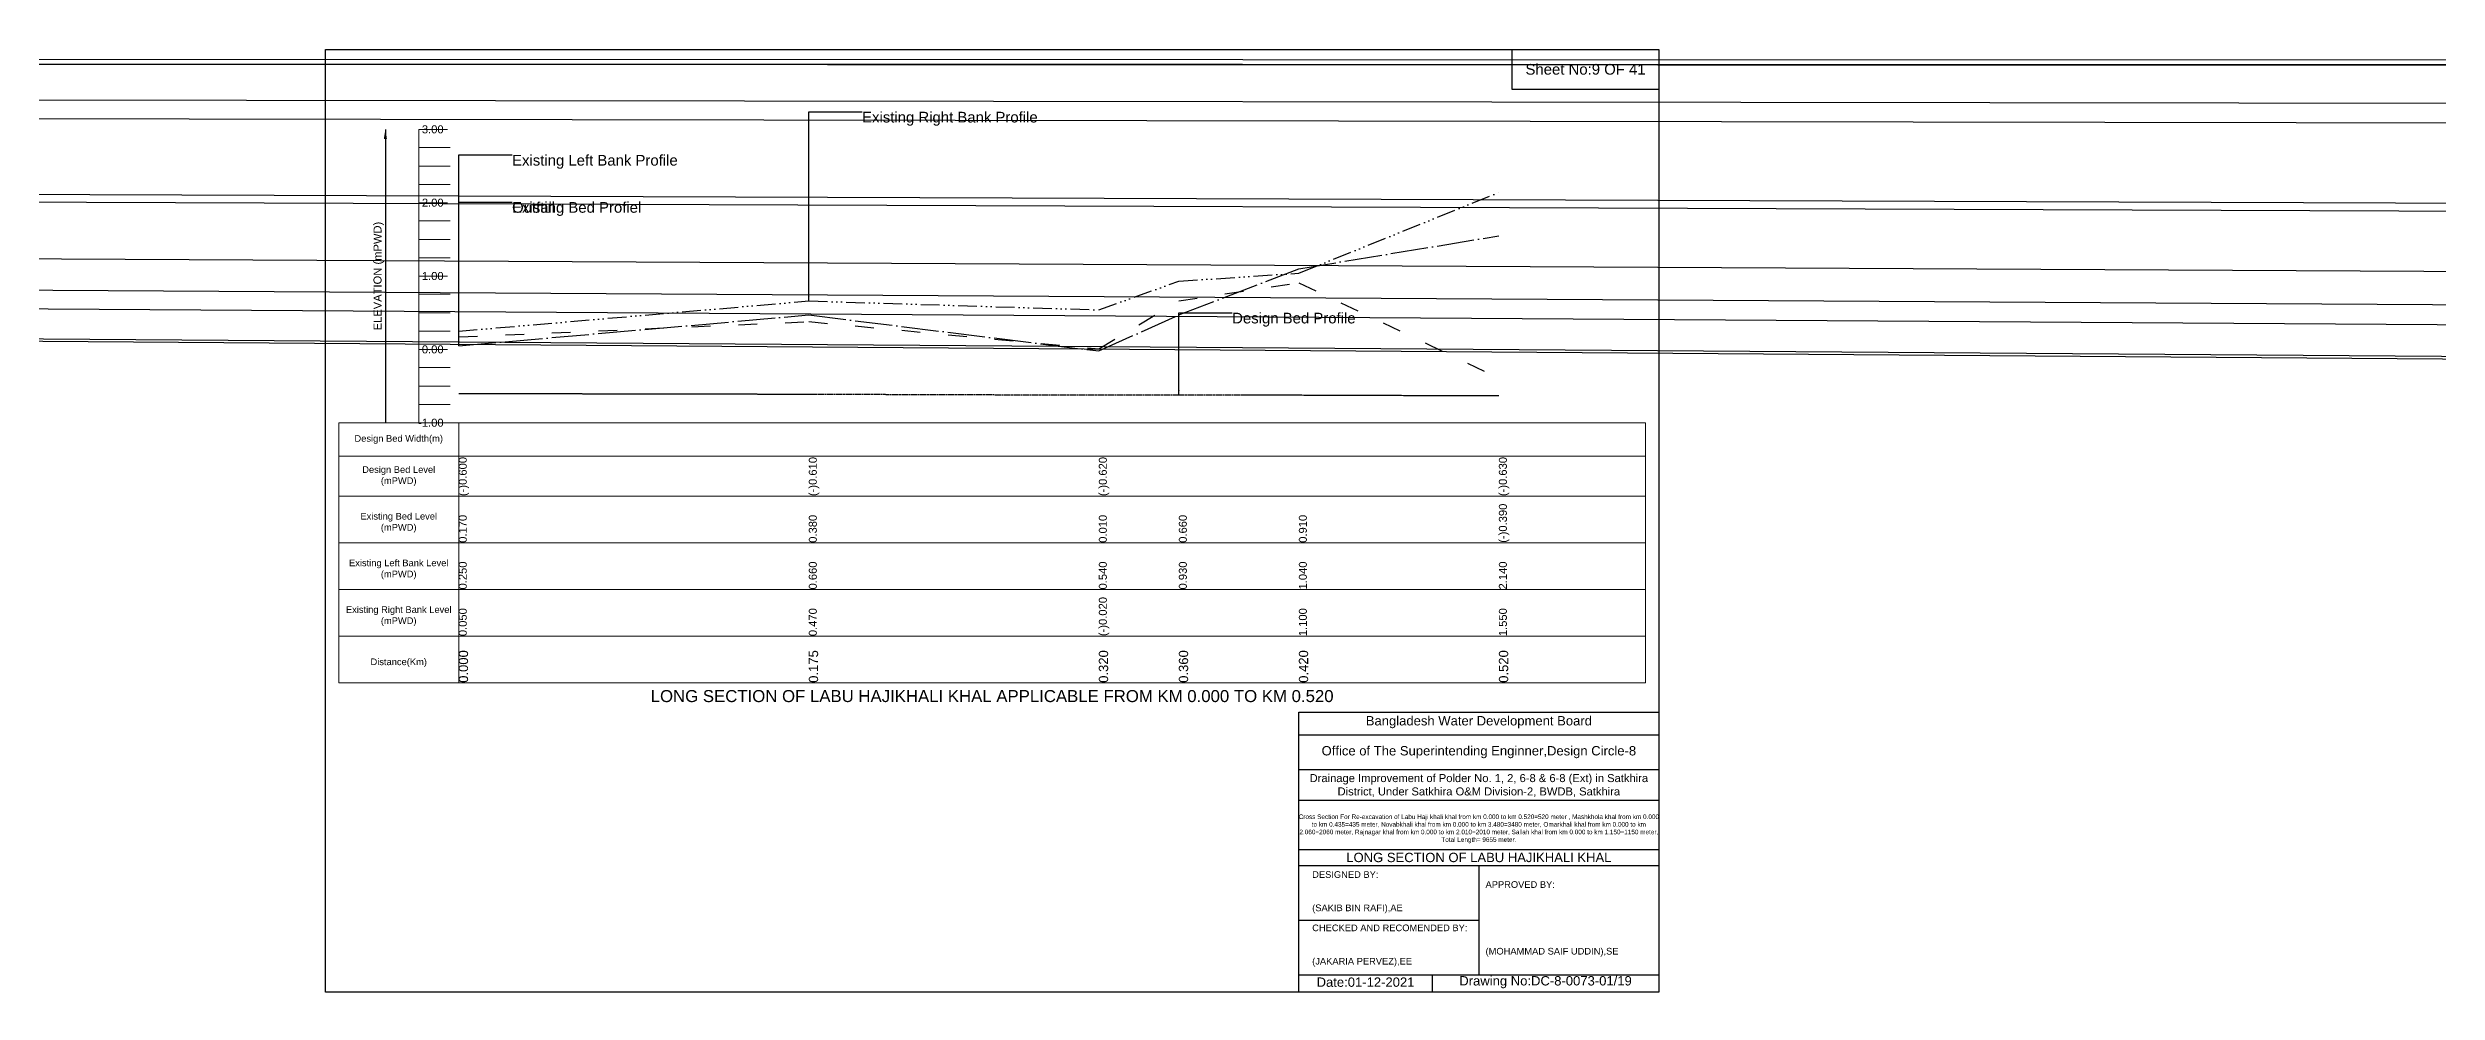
# Model space of a CAD drawing. Header units: inches. Extents: x 0 to 506000, y -4242 to 7.
# Drawn here: x 178751 to 189502, y -4242 to 7 of the extents above; entities that cross this region are included whole.
import ezdxf

# ---------------------------------------------------------------- set-up
doc = ezdxf.new("R2010")
doc.units = ezdxf.units.IN
doc.header["$LTSCALE"] = 7
doc.header["$MEASUREMENT"] = 0
for name, pattern in [('ACAD_ISO03W100', [30, 12, -18]), ('ACAD_ISO04W100', [30, 24, -3, 0, -3]), ('ACAD_ISO14W100', [24, 12, -3, 0, -3, 0, -3, 0, -3]), ('CENTER', [2, 1.25, -0.25, 0.25, -0.25])]:
    doc.linetypes.add(name, pattern=pattern)
for name, color, linetype, lineweight in [('Cross Section Labels', 7, 'Continuous', 9), ('Design Bed Level Long Section', 7, 'CENTER', 25), ('Existing Bed Level for Long Section', 7, 'ACAD_ISO03W100', 25), ('Existing Left Bank of Long section', 7, 'ACAD_ISO04W100', 25), ('Existing Right Bank of Long Section', 7, 'ACAD_ISO14W100', 25), ('Long Section Border', 7, 'Continuous', 9), ('Long Section Labels', 7, 'Continuous', 9), ('Vscale for Long Section', 7, 'Continuous', 9)]:
    doc.layers.add(name, color=color, linetype=linetype, lineweight=lineweight)
doc.styles.get("Standard").update_dxf_attribs({"font": 'arial.ttf'})
doc.dimstyles.get("Standard").update_dxf_attribs({"dimtxt": 0.18, "dimasz": 0.18, "dimexe": 0.18, "dimexo": 0.0625, "dimgap": 0.09, "dimtad": 0, "dimtih": 1, "dimtoh": 1, "dimdec": 4, "dimzin": 0, "dimdsep": 46, "dimtxsty": 'Standard', "dimcen": 0.09, "dimadec": 0, "dimazin": 0, "dimtfac": 1, "dimtdec": 4, "dimtofl": 0, "dimtmove": 0, "dimatfit": 3, "dimfxl": 1, "dimtolj": 1, "dimtzin": 0, "dimarcsym": 0})

msp = doc.modelspace()

# ---------------------------------------------------------------- linework, layer by layer
for points in [[(180000, 0), (186000, 0), (186000, -4242), (180000, -4242)], [(185340, 0), (186000, 0), (186000, -180), (185340, -180)]]:
    msp.add_lwpolyline(points, close=True)
for points in [[(184380, -4242), (184380, -2982), (186000, -2982)], [(184380, -3084), (186000, -3084)], [(184380, -3240), (186000, -3240)], [(184380, -3378), (186000, -3378)], [(184380, -3600), (186000, -3600)], [(184380, -3672), (186000, -3672)], [(185190, -3672), (185190, -4164)], [(184380, -3918), (185190, -3918)], [(184380, -4164), (186000, -4164)], [(184980, -4164), (184980, -4242)]]:
    msp.add_lwpolyline(points)
at = {"layer": 'Design Bed Level Long Section'}
msp.add_lwpolyline([(180600, -1548), (182175, -1551), (183480, -1555), (183840, -1555), (184380, -1555), (185280, -1558)], dxfattribs=at)
at = {"layer": 'Existing Bed Level for Long Section'}
msp.add_lwpolyline([(180600, -1294), (182175, -1225), (183480, -1347), (183840, -1132), (184380, -1050), (185280, -1479)], dxfattribs=at)
at = {"layer": 'Existing Left Bank of Long section'}
msp.add_lwpolyline([(180600, -1334), (182175, -1195), (183480, -1357), (183840, -1195), (184380, -987), (185280, -839)], dxfattribs=at)
at = {"layer": 'Existing Right Bank of Long Section'}
msp.add_lwpolyline([(180600, -1268), (182175, -1132), (183480, -1172), (183840, -1043), (184380, -1007), (185280, -644)], dxfattribs=at)
at = {"layer": 'Long Section Border'}
msp.add_lwpolyline([(180060, -1680), (185940, -1680), (185940, -2850), (180060, -2850)], close=True, dxfattribs=at)
for points in [[(180600, -1680), (180600, -2850)], [(180060, -1830), (185940, -1830)], [(180060, -2010), (185940, -2010)], [(180060, -2220), (185940, -2220)], [(180060, -2430), (185940, -2430)], [(180060, -2640), (185940, -2640)]]:
    msp.add_lwpolyline(points, dxfattribs=at)
at = {"layer": 'Vscale for Long Section'}
for points in [[(180420, -1680), (180420, -1350), (180420, -1020), (180420, -690), (180420, -360)], [(180420, -360), (180550, -360)], [(180420, -442), (180562, -442)], [(180420, -525), (180562, -525)], [(180420, -608), (180562, -608)], [(180420, -690), (180550, -690)], [(180420, -772), (180562, -772)], [(180420, -855), (180562, -855)], [(180420, -938), (180562, -938)], [(180420, -1020), (180550, -1020)], [(180420, -1102), (180562, -1102)], [(180420, -1185), (180562, -1185)], [(180420, -1268), (180562, -1268)], [(180420, -1350), (180550, -1350)], [(180420, -1432), (180562, -1432)], [(180420, -1515), (180562, -1515)], [(180420, -1598), (180562, -1598)], [(180420, -1680), (180550, -1680)]]:
    msp.add_lwpolyline(points, dxfattribs=at)

# ---------------------------------------------------------------- texts
at = {"attachment_point": 5}
for s, insert, char_height in [('Sheet No:9 OF 41', (185670, -90), 48), ('Bangladesh Water Development Board', (185190, -3027), 42), ('Office of The Superintending Enginner,Design Circle-8', (185190, -3162), 42)]:
    msp.add_mtext(s, dxfattribs=dict(at, insert=insert, char_height=char_height))
for s, insert, char_height, width, attachment_point in [('Drainage Improvement of Polder No. 1, 2, 6-8 & 6-8 (Ext) in Satkhira District, Under Satkhira O&M Division-2, BWDB, Satkhira', (185190, -3312), 36, 1680, 5), ('Cross Section For Re-excavation of Labu Haji khali khal from km 0.000 to km 0.520=520 meter , Mashkhola khal from km 0.000 to km 0.435=435 meter, Novabkhali khal from km 0.000 to km 3.480=3480 meter, Omarkhali khal from km 0.000 to km 2.060=2060 meter, Rajnagar khal from km 0.000 to km 2.010=2010 meter, Sallah khal from km 0.000 to km 1.150=1150 meter, Total Length= 9655 meter. ', (185190, -3507), 20.561, 1620, 5), ('LONG SECTION OF LABU HAJIKHALI KHAL', (185190, -3636), 42, 1680, 5), ('DESIGNED BY:^J^J^J(SAKIB BIN RAFI),AE', (184440, -3792), 30, 840, 4), ('APPROVED BY:^J^J^J^J^J^J(MOHAMMAD SAIF UDDIN),SE', (185220, -3912), 30, 840, 4), ('CHECKED AND RECOMENDED BY:^J^J^J(JAKARIA PERVEZ),EE', (184440, -4032), 30, 840, 4), ('Date:01-12-2021', (184680, -4197), 42, 840, 5), ('Drawing No:DC-8-0073-01/19', (185490, -4197), 42, 1320, 5)]:
    msp.add_mtext(s, dxfattribs=dict(insert=insert, char_height=char_height, width=width, attachment_point=attachment_point))
at = {"layer": 'Long Section Border', "attachment_point": 5}
for s, insert, char_height in [('Design Bed Width(m)', (180330, -1755), 30), ('Design Bed Level^J(mPWD)', (180330, -1920), 30), ('Existing Bed Level^J(mPWD)', (180330, -2130), 30), ('Existing Left Bank Level^J(mPWD)', (180330, -2340), 30), ('Existing Right Bank Level^J(mPWD)', (180330, -2550), 30), ('Distance(Km)', (180330, -2760), 30), ('LONG SECTION OF LABU HAJIKHALI KHAL APPLICABLE FROM KM 0.000 TO KM 0.520', (183000, -2910), 54)]:
    msp.add_mtext(s, dxfattribs=dict(at, insert=insert, char_height=char_height))
at = {"layer": 'Long Section Labels', "char_height": 48, "attachment_point": 1}
for s, insert in [('Existing Right Bank Profile', (182415, -281)), ('Existing Left Bank Profile', (180840, -475)), ('Outfall', (180840, -687)), ('Existing Bed Profiel', (180840, -687)), ('Design Bed Profile', (184080, -1185))]:
    msp.add_mtext(s, dxfattribs=dict(at, insert=insert))
at = {"layer": 'Vscale for Long Section', "char_height": 36, "attachment_point": 6}
for s, insert in [('3.00', (180532, -360)), ('2.00', (180532, -690)), ('1.00', (180532, -1020)), ('0.00', (180532, -1350)), ('-1.00', (180532, -1680))]:
    msp.add_mtext(s, dxfattribs=dict(at, insert=insert))
at = {"layer": 'Vscale for Long Section', "rotation": 90}
for s, insert, char_height, attachment_point in [('ELEVATION (mPWD)', (180240, -1020), 36, 5), ('(-)0.600', (180600, -2010), 36, 1), ('(-)0.610', (182175, -2010), 36, 1), ('(-)0.620', (183480, -2010), 36, 1), ('(-)0.620', (183480, -2010), 36, 1), ('(-)0.620', (183480, -2010), 36, 1), ('(-)0.630', (185280, -2010), 36, 1), ('0.170', (180600, -2220), 36, 1), ('0.380', (182175, -2220), 36, 1), ('0.010', (183480, -2220), 36, 1), ('0.660', (183840, -2220), 36, 1), ('0.910', (184380, -2220), 36, 1), ('(-)0.390', (185280, -2220), 36, 1), ('0.250', (180600, -2430), 36, 1), ('0.660', (182175, -2430), 36, 1), ('0.540', (183480, -2430), 36, 1), ('0.930', (183840, -2430), 36, 1), ('1.040', (184380, -2430), 36, 1), ('2.140', (185280, -2430), 36, 1), ('(-)0.020', (183480, -2640), 36, 1), ('0.050', (180600, -2640), 36, 1), ('0.470', (182175, -2640), 36, 1), ('0.470', (182175, -2640), 36, 1), ('1.100', (184380, -2640), 36, 1), ('1.550', (185280, -2640), 36, 1), ('0.000', (180600, -2850), 42, 1), ('0.175', (182175, -2850), 42, 1), ('0.320', (183480, -2850), 42, 1), ('0.360', (183840, -2850), 42, 1), ('0.420', (184380, -2850), 42, 1), ('0.520', (185280, -2850), 42, 1)]:
    msp.add_mtext(s, dxfattribs=dict(at, insert=insert, char_height=char_height, attachment_point=attachment_point))

# ---------------------------------------------------------------- leaders
at = {"layer": 'Cross Section Labels', "annotation_type": 0, "has_hookline": 1, "hookline_direction": 0, "text_width": 497}
for points in [[(0, 0), (242808, -1783), (242988, -1783)], [(0, 0), (262714, -1592), (262894, -1592)], [(0, 0), (272532, -347), (272712, -347)], [(0, 0), (273030, -1989), (273210, -1989)], [(0, 0), (283272, -1851), (283452, -1851)], [(0, 0), (292196, -508), (292286, -114), (292330, -114)], [(0, 0), (323900, -1706), (324080, -1706)], [(0, 0), (403262, -146), (403442, -146)], [(0, 0), (413300, -154), (413480, -154)], [(0, 0), (412980, -1586), (413160, -1586)], [(0, 0), (443222, -1617), (443402, -1617)], [(0, 0), (452718, -111), (452897, -111)]]:
    msp.add_leader(points, dimstyle='Standard', override={"dimasz": 43.2}, dxfattribs=at)
at = {"layer": 'Long Section Labels', "annotation_type": 0, "has_hookline": 1, "hookline_direction": 0}
for points, text_width in [([(182175, -1132), (182175, -281), (182415, -281)], 782), ([(180600, -1334), (180600, -475), (180840, -475)], 737), ([(180600, -1294), (180600, -687), (180840, -687)], 571), ([(180600, -1294), (180600, -687), (180840, -687)], 186), ([(183840, -1555), (183840, -1185), (184080, -1185)], 547)]:
    msp.add_leader(points, dimstyle='Standard', override={"dimasz": 21.6}, dxfattribs=dict(at, text_width=text_width))
at = {"layer": 'Vscale for Long Section'}
msp.add_leader([(180270, -360), (180270, -1680)], dimstyle='Standard', override={"dimasz": 43.2}, dxfattribs=at)

doc.saveas('drawing.dxf')
